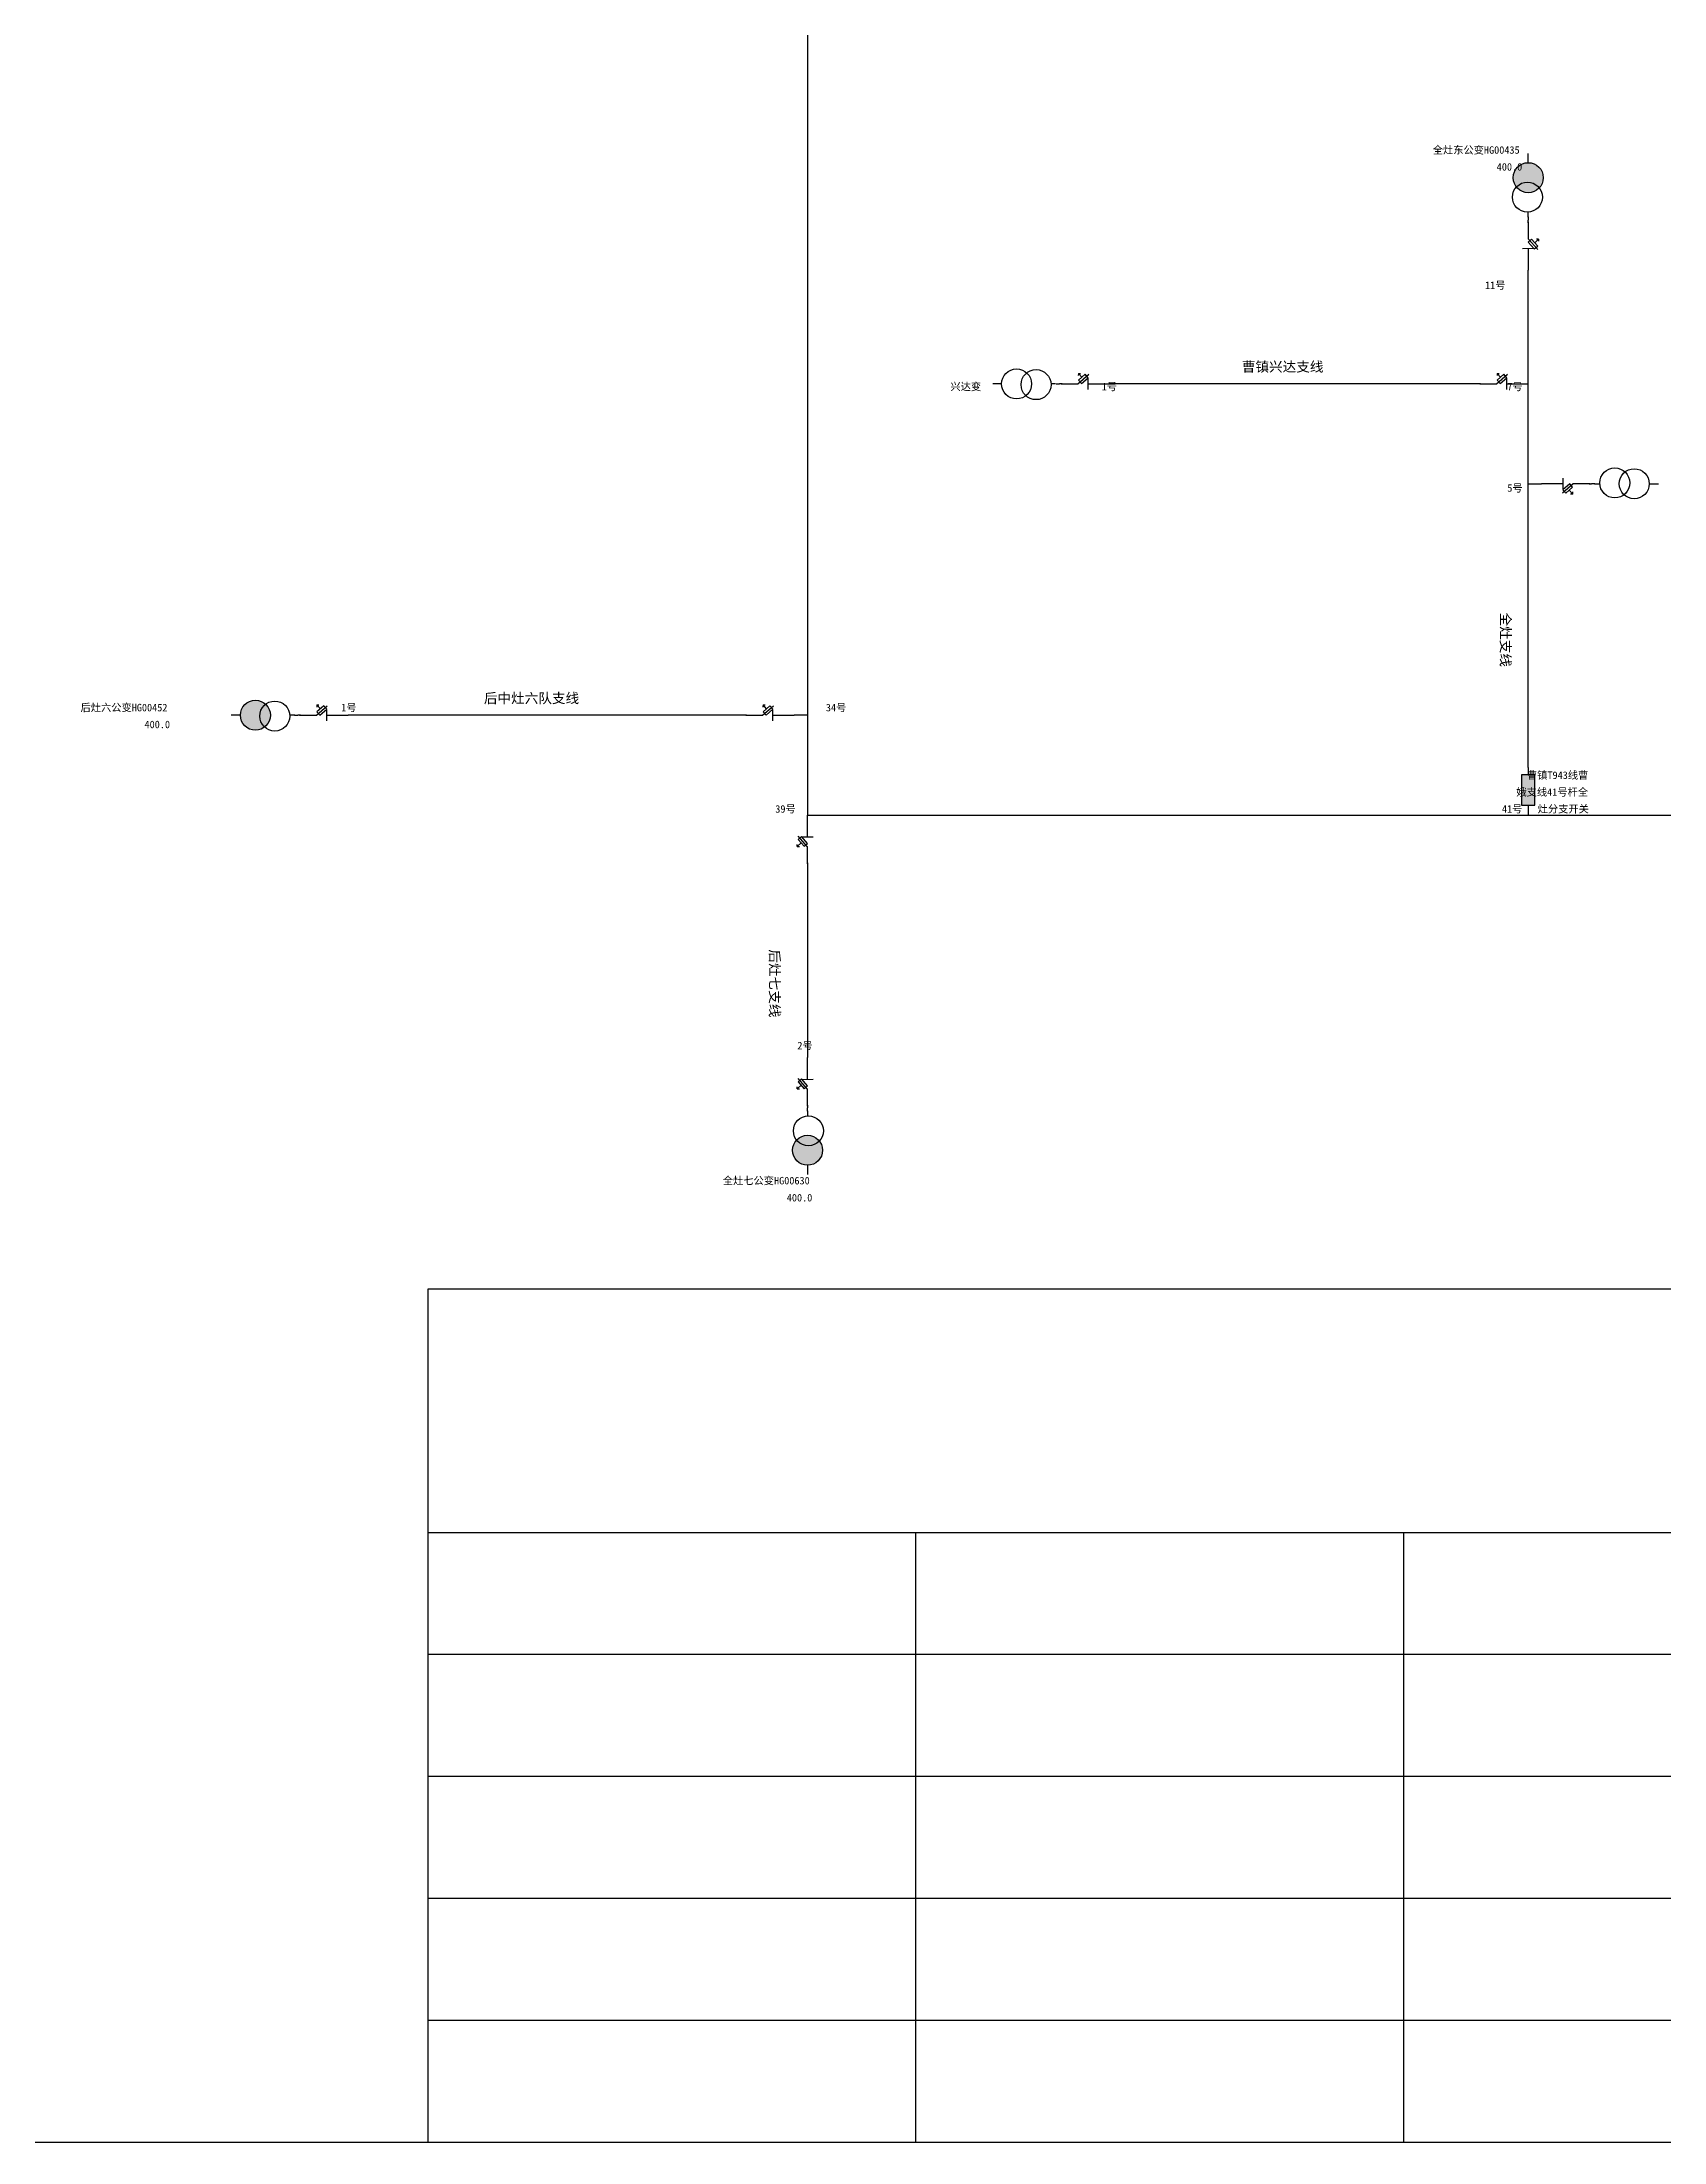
# Model space of a CAD drawing. Header units: millimetres. Extents: x 120 to 2409, y 30 to 1875.
# Drawn here: x 120.002416 to 120.003291, y 29.996198 to 29.997331 of the extents above; entities that cross this region are included whole.
import ezdxf

# ---------------------------------------------------------------- set-up
doc = ezdxf.new("R2010")
doc.units = ezdxf.units.MM
doc.header["$LTSCALE"] = 1e-07
for name, color, linetype in [('专题图-单线图辅助标记', 7, 'Continuous'), ('专题图-单线图辅助线', 7, 'Continuous'), ('导线段', 7, 'Continuous'), ('柱上-变压器', 7, 'Continuous'), ('柱上-断路器', 7, 'Continuous'), ('柱上-用户变压器', 7, 'Continuous'), ('柱上-跌落式熔断器', 7, 'Continuous'), ('站外-连接线', 7, 'Continuous'), ('耐张-运行杆塔', 7, 'Continuous')]:
    doc.layers.add(name, color=color, linetype=linetype)
doc.styles.get("Standard").update_dxf_attribs({"font": ''})
doc.styles.get('Standard').set_extended_font_data('宋体')

# ---------------------------------------------------------------- blocks, each defined once
blk = doc.blocks.new('311')
h = blk.add_hatch(color=0)
edge = h.paths.add_edge_path()
edge.add_arc((0, 0), 11.4, 0, 360)
blk = doc.blocks.new('2090010')
at = {"color": 0}
for p, q in [((-7.3, 0), (4.7, 10.6)), ((-6.8, 11.5), (-6.9, 9)), ((-6.8, 11.5), (-4.5, 11.4)), ((-6.8, 11.5), (-6.8, 11.5)), ((-6.8, 11.5), (-6.8, 11.5)), ((-2.9, 7.2), (-6.8, 11.5)), ((3.7, 6.3), (3.8, -6.3)), ((-26, 0), (-7.3, 0)), ((3.7, 0), (26, 0))]:
    blk.add_line(p, q, dxfattribs=at)
blk.add_lwpolyline([(-3.4, 0.1), (4.1, 6.7), (0.8, 10.5), (-6.7, 3.8)], close=True, dxfattribs=at)
blk = doc.blocks.new('2040010')
blk.add_hatch(color=0).paths.add_polyline_path([(16.7, 7.5), (-17.3, 7.5), (-17.3, -7.5), (16.7, -7.5)])
at = {"color": 0}
for p, q in [((16.7, 7.5), (-17.3, 7.5)), ((-17.3, 7.5), (-17.3, -7.5)), ((-17.3, 0), (-17.3, 7.5)), ((16.7, -7.5), (16.7, 7.5)), ((-25.3, 0), (-17.3, 0)), ((-17.3, -7.5), (16.7, -7.5)), ((16.7, 0), (24.7, 0))]:
    blk.add_line(p, q, dxfattribs=at)
blk = doc.blocks.new('2030010')
at = {"color": 0}
for p, q in [((-24.6, 0), (-20.8, 0)), ((20.4, 0), (25.4, 0))]:
    blk.add_line(p, q, dxfattribs=at)
for centre in [(-8.3, 0.8), (7.9, 0.2)]:
    blk.add_circle(centre, 12.5, dxfattribs=at)
blk = doc.blocks.new('2030020')
at = {"true_color": 0xd5c8d1}
h = blk.add_hatch(color=254, dxfattribs=at)
edge = h.paths.add_edge_path()
edge.add_arc((7.7, 0), 12.5, 0, 360)
at = {"color": 0}
for p, q in [((-25.3, 0), (-21, 0)), ((20.2, 0), (25.2, 0))]:
    blk.add_line(p, q, dxfattribs=at)
for centre in [(-8.5, 0.7), (7.7, 0)]:
    blk.add_circle(centre, 12.5, dxfattribs=at)

msp = doc.modelspace()

# ---------------------------------------------------------------- linework, layer by layer
at = {"color": 15, "true_color": 0xb94842}
for points in [[(120.003218, 29.997269), (120.003218, 29.9972708)], [(120.003218, 29.9972366), (120.003218, 29.9972348)], [(120.003218, 29.9972334), (120.003218, 29.9972348)], [(120.003218, 29.9972092), (120.003218, 29.9972078)], [(120.0029309, 29.9971466), (120.0029291, 29.9971466)], [(120.0029633, 29.9971466), (120.0029651, 29.9971466)], [(120.0029665, 29.9971466), (120.0029651, 29.9971466)], [(120.0029908, 29.9971466), (120.0029921, 29.9971466)], [(120.0031923, 29.9971466), (120.003191, 29.9971466)], [(120.0032166, 29.9971466), (120.003218, 29.9971466)], [(120.0032265, 29.9970926), (120.0032252, 29.9970926)], [(120.0032508, 29.9970926), (120.0032522, 29.9970926)], [(120.003254, 29.9970926), (120.0032522, 29.9970926)], [(120.0032864, 29.9970926), (120.0032882, 29.9970926)], [(120.0025201, 29.9969677), (120.0025183, 29.9969677)], [(120.0025525, 29.9969677), (120.0025543, 29.9969677)], [(120.0025556, 29.9969677), (120.0025543, 29.9969677)], [(120.0025799, 29.9969677), (120.0025813, 29.9969677)], [(120.0027963, 29.9969677), (120.002795, 29.9969677)], [(120.0028206, 29.9969677), (120.002822, 29.9969677)], [(120.003218, 29.9969394), (120.003218, 29.9969407)], [(120.0028292, 29.9969124), (120.0028292, 29.9969137)], [(120.003218, 29.9969151), (120.003218, 29.9969137)], [(120.0028292, 29.9968881), (120.0028292, 29.9968867)], [(120.0028292, 29.9967815), (120.0028292, 29.9967829)], [(120.0028292, 29.9967572), (120.0028292, 29.9967559)], [(120.0028292, 29.9967541), (120.0028292, 29.9967559)], [(120.0028292, 29.9967217), (120.0028292, 29.9967199)]]:
    msp.add_lwpolyline(points, dxfattribs=at)
at = {"layer": '专题图-单线图辅助线', "color": 9, "true_color": 0xc0c0c0}
msp.add_lwpolyline([(119.9987446, 30.0008012), (119.9987446, 29.9961977), (120.0052558, 29.9961977), (120.0052558, 30.0008012), (119.9987446, 30.0008012)], close=True, dxfattribs=at)
for points in [[(120.0026245, 29.9965266), (120.0026245, 29.9966582), (120.0044664, 29.9966582)], [(120.0026245, 29.9964609), (120.0026245, 29.9965266), (120.0028876, 29.9965266)], [(120.0028876, 29.9964609), (120.0028876, 29.9965266), (120.0031508, 29.9965266)], [(120.0031508, 29.9964609), (120.0031508, 29.9965266), (120.0034139, 29.9965266)], [(120.0026245, 29.9963951), (120.0026245, 29.9964609), (120.0028876, 29.9964609)], [(120.0028876, 29.9963951), (120.0028876, 29.9964609), (120.0031508, 29.9964609)], [(120.0031508, 29.9963951), (120.0031508, 29.9964609), (120.0034139, 29.9964609)], [(120.0026245, 29.9963293), (120.0026245, 29.9963951), (120.0028876, 29.9963951)], [(120.0028876, 29.9963293), (120.0028876, 29.9963951), (120.0031508, 29.9963951)], [(120.0031508, 29.9963293), (120.0031508, 29.9963951), (120.0034139, 29.9963951)], [(120.0026245, 29.9962635), (120.0026245, 29.9963293), (120.0030192, 29.9963293)], [(120.0028876, 29.9962635), (120.0028876, 29.9963293), (120.0031508, 29.9963293)], [(120.0031508, 29.9962635), (120.0031508, 29.9963293), (120.0034139, 29.9963293)], [(120.0026245, 29.9961977), (120.0026245, 29.9962635), (120.0030192, 29.9962635)], [(120.0028876, 29.9961977), (120.0028876, 29.9962635), (120.0031508, 29.9962635)], [(120.0031508, 29.9961977), (120.0031508, 29.9962635), (120.0034139, 29.9962635)]]:
    msp.add_lwpolyline(points, dxfattribs=at)
at = {"layer": '导线段', "color": 15, "true_color": 0xb94842}
for points in [[(120.0028292, 29.9976629), (120.0028292, 29.9969677)], [(120.003218, 29.9971466), (120.003218, 29.9972006)], [(120.003191, 29.9971466), (120.0029993, 29.9971466)], [(120.003218, 29.9970926), (120.003218, 29.9971466)], [(120.003218, 29.9969407), (120.003218, 29.9970926)], [(120.002795, 29.9969677), (120.0025885, 29.9969677)], [(120.0028292, 29.9969677), (120.0028292, 29.9969137)], [(120.0028292, 29.9969137), (120.003218, 29.9969137)], [(120.003218, 29.9969137), (120.0033544, 29.9969137)], [(120.0028292, 29.9968867), (120.0028292, 29.9967829)]]:
    msp.add_lwpolyline(points, dxfattribs=at)
at = {"layer": '站外-连接线', "color": 15, "true_color": 0xb94842}
for points in [[(120.003218, 29.9972006), (120.003218, 29.9972078)], [(120.0029993, 29.9971466), (120.0029921, 29.9971466)], [(120.003218, 29.9970926), (120.0032252, 29.9970926)], [(120.0025885, 29.9969677), (120.0025813, 29.9969677)], [(120.0028292, 29.9969677), (120.002822, 29.9969677)]]:
    msp.add_lwpolyline(points, dxfattribs=at)

# ---------------------------------------------------------------- block references
at = {"layer": '柱上-变压器', "color": 15, "true_color": 0xb94842, "xscale": 6.47499766907701e-07, "yscale": 6.47499766907701e-07}
for p, rotation in [((120.003218, 29.9972528), 450), ((120.0032702, 29.9970926), 360), ((120.0025363, 29.9969677), 180), ((120.0028292, 29.9967379), 270)]:
    msp.add_blockref('2030020', p, dxfattribs=dict(at, rotation=rotation))
at = {"layer": '柱上-断路器', "color": 15, "true_color": 0xb94842, "xscale": 4.85624825180776e-07, "yscale": 4.85624825180776e-07, "rotation": 270}
msp.add_blockref('2040010', (120.003218, 29.9969272), dxfattribs=at)
at = {"layer": '柱上-用户变压器', "color": 15, "true_color": 0xb94842, "xscale": 6.47499766907701e-07, "yscale": 6.47499766907701e-07, "rotation": 180}
msp.add_blockref('2030010', (120.0029471, 29.9971466), dxfattribs=at)
at = {"layer": '柱上-跌落式熔断器', "color": 15, "true_color": 0xb94842, "xscale": 4.85624825180776e-07, "yscale": 4.85624825180776e-07}
for p, rotation in [((120.003218, 29.9972213), 270), ((120.0032387, 29.9970926), 180), ((120.0028292, 29.9969002), 90), ((120.0028292, 29.9967694), 90)]:
    msp.add_blockref('2090010', p, dxfattribs=dict(at, rotation=rotation))
for p in [(120.0029786, 29.9971466), (120.0032045, 29.9971466), (120.0025678, 29.9969677), (120.0028085, 29.9969677)]:
    msp.add_blockref('2090010', p, dxfattribs=at)
at = {"layer": '耐张-运行杆塔', "color": 15, "true_color": 0xb94842, "xscale": 2.69791569544876e-08, "yscale": 2.69791569544876e-08}
for p in [(120.003218, 29.9972006), (120.0029993, 29.9971466), (120.003218, 29.9971466), (120.003218, 29.9970926), (120.0025885, 29.9969677), (120.0028292, 29.9969677), (120.0028292, 29.9969137), (120.003218, 29.9969137), (120.0028292, 29.9967829)]:
    msp.add_blockref('311', p, dxfattribs=at)

# ---------------------------------------------------------------- texts
at = {"color": 7, "true_color": 0xffffff}
for s, height, p in [('全灶东公变HG00435', 0.000004047, (120.0031665, 29.9972707)), ('400.0', 0.00000405, (120.003201, 29.9972616)), ('11号', 0.00000405, (120.0031947, 29.9971977)), ('兴达变', 0.00000405, (120.0029063, 29.997143)), ('1号', 0.00000405, (120.0029879, 29.997143)), ('7号', 0.00000405, (120.0032067, 29.997143)), ('5号', 0.00000405, (120.0032067, 29.9970883)), ('后灶六公变HG00452', 0.000004047, (120.002437, 29.9969698)), ('1号', 0.00000405, (120.0025776, 29.9969698)), ('34号', 0.00000405, (120.0028391, 29.9969698)), ('400.0', 0.00000405, (120.0024715, 29.9969607)), ('曹镇T943线曹', 0.00000405, (120.0032173, 29.9969333)), ('娥支线41号杆全', 0.00000405, (120.0032116, 29.9969242)), ('39号', 0.00000405, (120.0028118, 29.9969151)), ('41号', 0.00000405, (120.0032038, 29.9969151)), ('灶分支开关', 0.00000405, (120.0032231, 29.9969151)), ('2号', 0.00000405, (120.0028237, 29.9967874)), ('全灶七公变HG00630', 0.000004047, (120.0027835, 29.9967145)), ('400.0', 0.00000405, (120.002818, 29.9967053))]:
    msp.add_text(s, height=height, dxfattribs=at).set_placement(p)
at = {"layer": '专题图-单线图辅助标记', "color": 3, "true_color": 0x00ff00}
for s, p in [('曹镇兴达支线', (120.0030635, 29.9971531)), ('后中灶六队支线', (120.0026546, 29.9969742))]:
    msp.add_text(s, height=0.00000538, dxfattribs=at).set_placement(p)
for s, p in [('全灶支线', (120.0032031, 29.9970231)), ('后灶七支线', (120.0028088, 29.9968413))]:
    msp.add_text(s, height=0.00000538, rotation=270, dxfattribs=at).set_placement(p)

doc.saveas('drawing.dxf')
